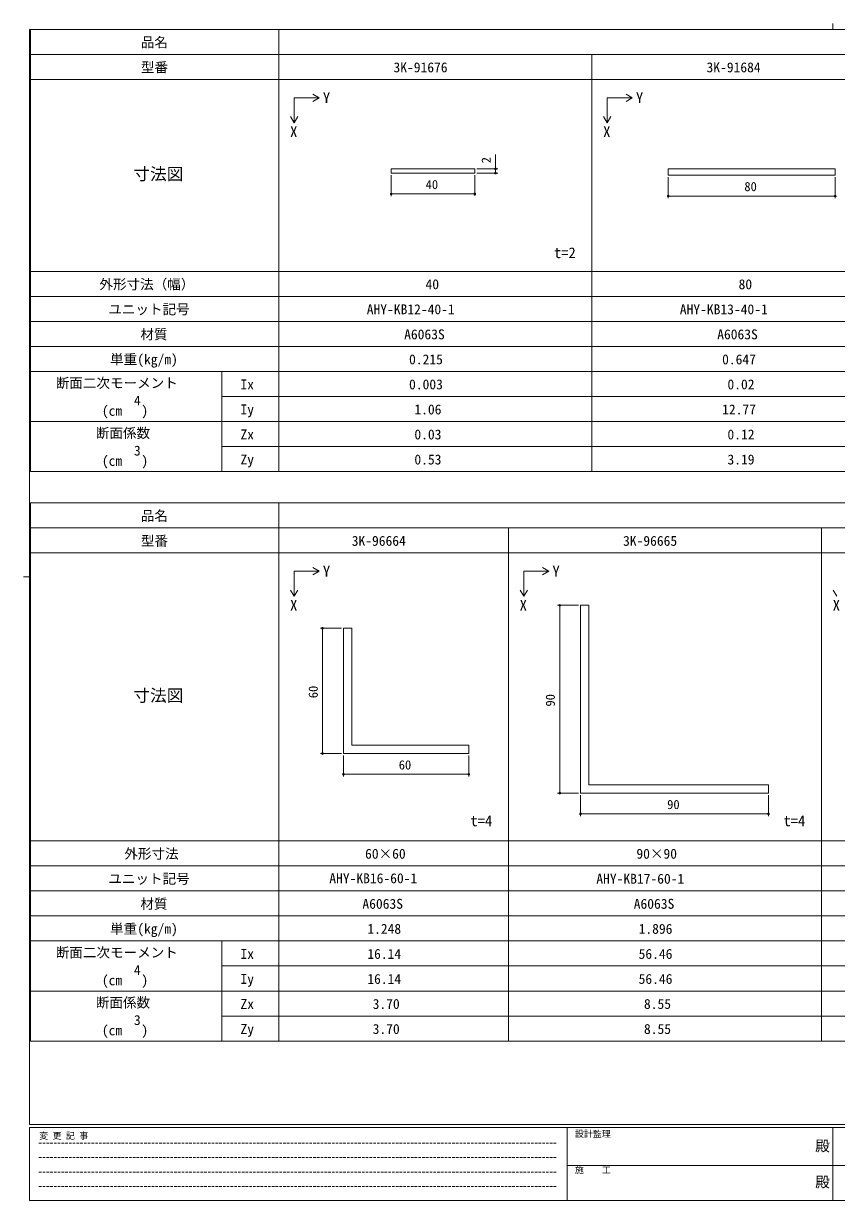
# Model space of a CAD drawing. Units: millimetres on the paper. Extents: x -397 to 397, y -282 to 282.
# Drawn here: x -397 to -7, y -282 to 282 of the extents above; entities that cross this region are included whole.
import ezdxf
from ezdxf.enums import TextEntityAlignment as Align

# ---------------------------------------------------------------- set-up
doc = ezdxf.new("R2010")
doc.units = ezdxf.units.MM
doc.linetypes.add('DASHED1', pattern=[1.8, 1.2, -0.6])
for name, color, linetype, lineweight in [('0-0_0', 3, 'Continuous', 9), ('0-1_USER1', 7, 'Continuous', 18), ('0-3_YKK_11', 7, 'Continuous', 9), ('0-4_YKK_12', 6, 'Continuous', 9), ('0-5_YKK_13', 7, 'Continuous', 9)]:
    doc.layers.add(name, color=color, linetype=linetype, lineweight=lineweight)
doc.styles.add('ＭＳ ゴシック', font='')
doc.styles.get('ＭＳ ゴシック').set_extended_font_data('MS Gothic')

msp = doc.modelspace()

# ---------------------------------------------------------------- linework, layer by layer
at = {"layer": '0-0_0'}
for p, q in [((-255.028, 246.527), (-258.028, 248.259)), ((-105.028, 246.527), (-108.028, 248.259)), ((-267.028, 246.527), (-255.028, 246.527)), ((-267.028, 246.527), (-267.028, 234.527)), ((-255.028, 246.527), (-258.028, 244.794)), ((-117.028, 246.527), (-105.028, 246.527)), ((-117.028, 246.527), (-117.028, 234.527)), ((-105.028, 246.527), (-108.028, 244.794)), ((-267.028, 234.527), (-268.76, 237.527)), ((-267.028, 234.527), (-265.296, 237.527)), ((-117.028, 234.527), (-118.76, 237.527)), ((-117.028, 234.527), (-115.296, 237.527)), ((-267.028, 19.527), (-255.028, 19.527)), ((-267.028, 19.527), (-267.028, 7.527)), ((-255.028, 19.527), (-258.028, 21.259)), ((-255.028, 19.527), (-258.028, 17.794)), ((-157.028, 19.527), (-145.028, 19.527)), ((-157.028, 19.527), (-157.028, 7.527)), ((-145.028, 19.527), (-148.028, 21.259)), ((-145.028, 19.527), (-148.028, 17.794)), ((-267.028, 7.527), (-268.76, 10.527)), ((-267.028, 7.527), (-265.296, 10.527)), ((-157.028, 7.527), (-158.76, 10.527)), ((-157.028, 7.527), (-155.296, 10.527)), ((-7.028, 7.527), (-8.76, 10.527))]:
    msp.add_line(p, q, dxfattribs=at)
at = {"layer": '0-1_USER1'}
for p, q in [((-393.408, 279.3), (-393.408, 67.3)), ((-393.408, 279.3), (325.592, 279.3)), ((-274.408, 279.3), (-274.408, 67.3)), ((-393.408, 267.3), (325.592, 267.3)), ((-124.408, 267.3), (-124.408, 67.3)), ((-393.408, 255.3), (325.592, 255.3)), ((-393.408, 163.3), (325.592, 163.3)), ((-393.408, 151.3), (325.592, 151.3)), ((-393.408, 139.3), (325.592, 139.3)), ((-393.408, 127.3), (325.592, 127.3)), ((-393.408, 115.3), (325.592, 115.3)), ((-301.742, 115.3), (-301.742, 67.3)), ((-301.742, 103.3), (325.592, 103.3)), ((-393.408, 91.3), (325.592, 91.3)), ((-301.742, 79.3), (325.592, 79.3)), ((-393.408, 67.3), (325.592, 67.3)), ((-393.408, 52.3), (375.592, 52.3)), ((-393.408, 52.3), (-393.408, -205.7)), ((-274.408, 52.3), (-274.408, -205.7)), ((-393.408, 40.3), (375.592, 40.3)), ((-164.408, 40.3), (-164.408, -205.7)), ((-14.408, 40.3), (-14.408, -205.7)), ((-393.408, 28.3), (375.592, 28.3)), ((-393.408, -109.7), (375.592, -109.7)), ((-393.408, -121.7), (375.592, -121.7)), ((-393.408, -133.7), (375.592, -133.7)), ((-393.408, -145.7), (375.592, -145.7)), ((-393.408, -157.7), (375.592, -157.7)), ((-301.742, -157.7), (-301.742, -205.7)), ((-301.742, -169.7), (375.592, -169.7)), ((-393.408, -181.7), (375.592, -181.7)), ((-301.742, -193.7), (375.592, -193.7)), ((-393.408, -205.7), (375.592, -205.7))]:
    msp.add_line(p, q, dxfattribs=at)
at = {"layer": '0-3_YKK_11'}
for points in [[(-180.528, 212.424), (-220.528, 212.424), (-220.528, 210.424), (-180.528, 210.424)], [(-7.816, 212.424), (-87.816, 212.424), (-87.816, 209.424), (-7.816, 209.424)], [(-129.807, 3.2), (-129.807, -86.8), (-39.807, -86.8), (-39.807, -82.8), (-125.807, -82.8), (-125.807, 3.2)], [(-243.411, -7.81), (-243.411, -67.81), (-183.411, -67.81), (-183.411, -63.81), (-239.411, -63.81), (-239.411, -7.81)]]:
    msp.add_lwpolyline(points, close=True, dxfattribs=at)
at = {"layer": '0-4_YKK_12'}
for p, q in [((-220.527, 209.424), (-220.516, 199.388)), ((-180.527, 209.465), (-180.516, 199.429)), ((-179.528, 212.424), (-169.519, 212.424)), ((-179.528, 210.424), (-169.519, 210.424)), ((-87.816, 208.424), (-87.816, 198.424)), ((-7.816, 208.424), (-7.816, 198.424)), ((-180.518, 200.429), (-220.518, 200.388)), ((-7.816, 199.424), (-87.816, 199.424)), ((-130.807, 3.2), (-140.807, 3.2)), ((-139.807, -86.8), (-139.807, 3.2)), ((-244.411, -7.81), (-254.411, -7.81)), ((-253.411, -67.81), (-253.411, -7.81)), ((-244.411, -67.81), (-254.411, -67.81)), ((-243.411, -68.81), (-243.411, -78.81)), ((-183.411, -68.81), (-183.411, -78.81)), ((-183.411, -77.81), (-243.411, -77.81)), ((-130.807, -86.8), (-140.807, -86.8)), ((-129.807, -87.8), (-129.807, -97.8)), ((-39.807, -87.8), (-39.807, -97.8)), ((-39.807, -96.8), (-129.807, -96.8))]:
    msp.add_line(p, q, dxfattribs=at)
msp.add_lwpolyline([(-170.519, 210.424), (-170.519, 212.424), (-170.519, 219.324)], dxfattribs=at)
for centre in [(-170.519, 212.424), (-170.519, 210.424), (-220.518, 200.388), (-180.518, 200.429), (-87.816, 199.424), (-7.816, 199.424), (-139.807, 3.2), (-253.411, -7.81), (-253.411, -67.81), (-243.411, -77.81), (-183.411, -77.81), (-139.807, -86.8), (-129.807, -96.8), (-39.807, -96.8)]:
    msp.add_circle(centre, 0.425, dxfattribs=at)
at = {"layer": '0-5_YKK_13'}
for p, q in [((-8.894, 282.1), (-8.894, 279.3)), ((376.092, 279.3), (-393.908, 279.3)), ((-393.908, -245.7), (-393.908, 279.3)), ((-396.708, 16.8), (-393.908, 16.8)), ((376.092, -245.7), (-393.908, -245.7)), ((338.292, -247.1), (-393.908, -247.1)), ((-393.908, -282.1), (-393.908, -247.1)), ((-136.308, -247.1), (-136.308, -282.1)), ((-8.908, -247.1), (-8.908, -282.1)), ((-136.308, -265.299), (-7.508, -265.299)), ((-7.508, -265.299), (121.292, -265.299)), ((-393.908, -282.1), (338.292, -282.1))]:
    msp.add_line(p, q, dxfattribs=at)
at = {"layer": '0-5_YKK_13', "linetype": 'DASHED1'}
for p, q in [((-389.31, -254.612), (-141.117, -254.612)), ((-389.31, -261.541), (-141.117, -261.541)), ((-389.31, -268.47), (-141.117, -268.47)), ((-389.31, -275.398), (-141.117, -275.398))]:
    msp.add_line(p, q, dxfattribs=at)

# ---------------------------------------------------------------- texts
at = {"layer": '0-0_0', "style": 'ＭＳ ゴシック'}
for s, p in [('Y', (-253.289, 242.462)), ('Y', (-103.289, 242.462)), ('X', (-269.003, 226.147)), ('X', (-119.003, 226.147)), ('Y', (-253.289, 15.462)), ('Y', (-143.289, 15.462)), ('X', (-269.003, -0.853)), ('X', (-159.003, -0.853)), ('X', (-9.003, -0.853))]:
    msp.add_text(s, height=5.132, dxfattribs=at).set_placement(p, align=Align.BOTTOM_LEFT)
at = {"layer": '0-1_USER1', "style": 'ＭＳ ゴシック'}
for s, height, p in [('品名', 4.765, (-340.522, 269.3)), ('型番', 4.765, (-340.485, 257.3)), ('3K-91676', 4.765, (-219.462, 257.3)), ('3K-91684', 4.765, (-69.462, 257.3)), ('寸法図', 5.865, (-344.112, 205.3)), ('t=2', 5.132, (-142.593, 168.12)), ('外形寸法（幅）', 4.765, (-360.362, 153.3)), ('40', 4.765, (-204.102, 153.3)), ('80', 4.765, (-54.102, 153.3)), ('ユニット記号', 4.765, (-356.095, 141.3)), ('AHY-KB12-40-1', 4.765, (-232.262, 141.3)), ('AHY-KB13-40-1', 4.765, (-82.262, 141.3)), ('材質', 4.765, (-340.735, 129.3)), ('A6063S', 4.765, (-214.342, 129.3)), ('A6063S', 4.765, (-64.342, 129.3)), ('単重(㎏/m)', 4.765, (-355.242, 117.3)), ('0.215', 4.765, (-211.995, 117.3)), ('0.647', 4.765, (-61.995, 117.3)), ('断面二次モーメント', 4.765, (-381.282, 105.967)), ('Ix', 4.765, (-292.768, 105.3)), ('0.003', 4.765, (-211.995, 105.3)), ('0.02', 4.765, (-59.435, 105.3)), ('4', 4.765, (-343.82, 97.567)), ('(cm', 4.765, (-359.18, 92.633)), (')', 4.765, (-340.236, 92.633)), ('Iy', 4.765, (-292.768, 93.3)), ('1.06', 4.765, (-209.435, 93.3)), ('12.77', 4.765, (-61.995, 93.3)), ('断面係数', 4.765, (-362.082, 81.967)), ('Zx', 4.765, (-292.768, 81.3)), ('0.03', 4.765, (-209.435, 81.3)), ('0.12', 4.765, (-59.435, 81.3)), ('3', 4.765, (-343.82, 73.567)), ('(cm', 4.765, (-359.18, 68.633)), (')', 4.765, (-340.236, 68.633)), ('Zy', 4.765, (-292.768, 69.3)), ('0.53', 4.765, (-209.435, 69.3)), ('3.19', 4.765, (-59.435, 69.3)), ('品名', 4.765, (-340.522, 42.3)), ('型番', 4.765, (-340.485, 30.3)), ('3K-96664', 4.765, (-239.462, 30.3)), ('3K-96665', 4.765, (-109.462, 30.3)), ('寸法図', 5.865, (-344.112, -44.7)), ('t=4', 5.132, (-182.593, -104.229)), ('t=4', 5.132, (-32.593, -104.229)), ('外形寸法', 4.765, (-348.415, -119.7)), ('60×60', 4.765, (-233.062, -119.7)), ('90×90', 4.765, (-103.062, -119.7)), ('ユニット記号', 4.765, (-356.095, -131.7)), ('AHY-KB16-60-1', 4.765, (-250.208, -131.45)), ('AHY-KB17-60-1', 4.765, (-122.262, -131.7)), ('材質', 4.765, (-340.735, -143.7)), ('A6063S', 4.765, (-234.342, -143.7)), ('A6063S', 4.765, (-104.342, -143.7)), ('単重(㎏/m)', 4.765, (-355.242, -155.7)), ('1.248', 4.765, (-231.995, -155.7)), ('1.896', 4.765, (-101.995, -155.7)), ('断面二次モーメント', 4.765, (-381.282, -167.033)), ('Ix', 4.765, (-292.768, -167.7)), ('16.14', 4.765, (-231.995, -167.7)), ('56.46', 4.765, (-101.995, -167.7)), ('(cm', 4.765, (-359.18, -180.367)), ('4', 4.765, (-343.82, -175.433)), (')', 4.765, (-340.236, -180.367)), ('Iy', 4.765, (-292.768, -179.7)), ('16.14', 4.765, (-231.995, -179.7)), ('56.46', 4.765, (-101.995, -179.7)), ('断面係数', 4.765, (-362.082, -191.033)), ('Zx', 4.765, (-292.768, -191.7)), ('3.70', 4.765, (-229.435, -191.7)), ('8.55', 4.765, (-99.435, -191.7)), ('3', 4.765, (-343.82, -199.433)), ('(cm', 4.765, (-359.18, -204.367)), (')', 4.765, (-340.236, -204.367)), ('Zy', 4.765, (-292.768, -203.7)), ('3.70', 4.765, (-229.435, -203.7)), ('8.55', 4.765, (-99.435, -203.7))]:
    msp.add_text(s, height=height, dxfattribs=at).set_placement(p, align=Align.BOTTOM_LEFT)
at = {"layer": '0-4_YKK_12', "style": 'ＭＳ ゴシック'}
for s, rotation, p in [('2', 90, (-171.519, 215.124)), ('40', 0.06, (-204.039, 201.405)), ('60', 90, (-254.411, -41.33)), ('90', 90, (-140.807, -45.32))]:
    msp.add_text(s, height=4.399, rotation=rotation, dxfattribs=at).set_placement(p, align=Align.BOTTOM_LEFT)
for s, p in [('80', (-51.336, 200.424)), ('60', (-216.931, -76.81)), ('90', (-88.327, -95.8))]:
    msp.add_text(s, height=4.399, dxfattribs=at).set_placement(p, align=Align.BOTTOM_LEFT)
at = {"layer": '0-5_YKK_13', "style": 'ＭＳ ゴシック'}
for s, height, p in [('設計監理', 3.079, (-132.539, -252.633)), ('変 更 記 事', 3.079, (-389.194, -253.547)), ('殿', 5.132, (-17.39, -260.056)), ('施\u3000\u3000工', 3.079, (-132.539, -269.954)), ('殿', 5.132, (-17.39, -277.378))]:
    msp.add_text(s, height=height, dxfattribs=at).set_placement(p, align=Align.BOTTOM_LEFT)

doc.saveas('drawing.dxf')
